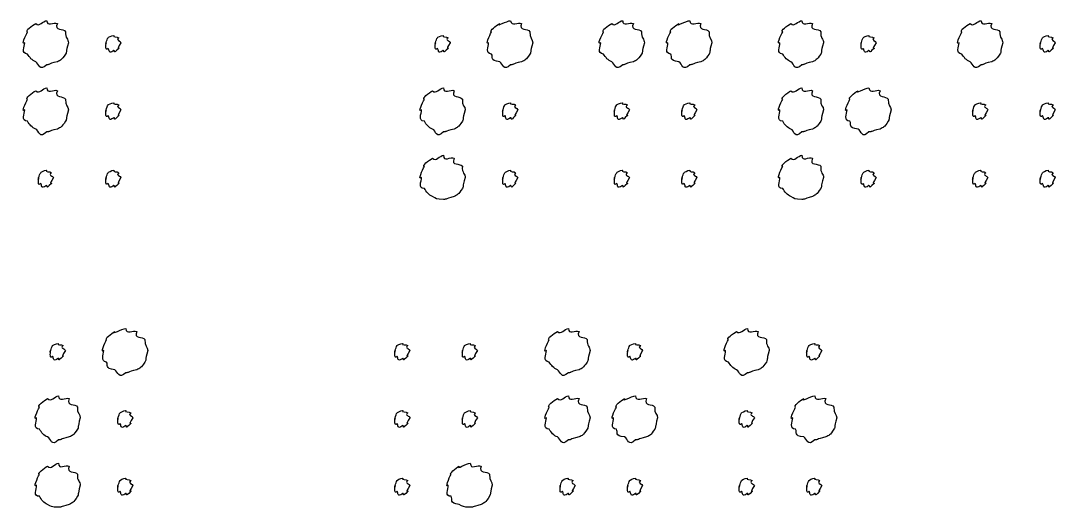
# Model space of a CAD drawing. Header units: millimetres. Extents: x 32 to 178, y 41 to 266.
# Drawn here: x 89.79 to 105.85, y 222.81 to 230.36 of the extents above; entities that cross this region are included whole.
import ezdxf

# ---------------------------------------------------------------- set-up
doc = ezdxf.new("R2010")
doc.units = ezdxf.units.MM
doc.layers.get('0').update_dxf_attribs({"linetype": 'CONTINUOUS'})

msp = doc.modelspace()

# ---------------------------------------------------------------- linework, layer by layer
at = {"color": 0}
for p, q in [((90.194, 230.357), (90.194, 230.357)), ((97.397, 230.357), (97.397, 230.357)), ((99.1376, 230.357), (99.1376, 230.357)), ((100.179, 230.357), (100.179, 230.357)), ((101.92, 230.357), (101.92, 230.357)), ((104.702, 230.357), (104.702, 230.357)), ((91.2357, 230.125), (91.2357, 230.125)), ((96.3496, 230.125), (96.3496, 230.125)), ((102.961, 230.125), (102.961, 230.125)), ((105.744, 230.125), (105.744, 230.125)), ((90.194, 229.315), (90.194, 229.315)), ((96.3553, 229.315), (96.3553, 229.315)), ((101.92, 229.315), (101.92, 229.315)), ((102.961, 229.315), (102.961, 229.315)), ((91.2357, 229.084), (91.2357, 229.084)), ((97.397, 229.084), (97.397, 229.084)), ((99.132, 229.084), (99.132, 229.084)), ((100.179, 229.084), (100.179, 229.084)), ((104.696, 229.084), (104.696, 229.084)), ((105.744, 229.084), (105.744, 229.084)), ((96.3553, 228.268), (96.3553, 228.268)), ((101.92, 228.268), (101.92, 228.268)), ((90.1883, 228.036), (90.1883, 228.036)), ((91.2357, 228.036), (91.2357, 228.036)), ((97.397, 228.036), (97.397, 228.036)), ((99.132, 228.036), (99.132, 228.036)), ((100.179, 228.036), (100.179, 228.036)), ((102.961, 228.036), (102.961, 228.036)), ((104.696, 228.036), (104.696, 228.036)), ((105.744, 228.036), (105.744, 228.036)), ((91.4206, 225.578), (91.4206, 225.578)), ((98.2941, 225.578), (98.2941, 225.578)), ((101.076, 225.578), (101.076, 225.578)), ((90.3732, 225.346), (90.3732, 225.346)), ((95.7227, 225.346), (95.7227, 225.346)), ((96.7701, 225.346), (96.7701, 225.346)), ((99.3359, 225.346), (99.3359, 225.346)), ((102.118, 225.346), (102.118, 225.346)), ((90.3785, 224.536), (90.3785, 224.536)), ((98.2941, 224.536), (98.2941, 224.536)), ((99.3359, 224.536), (99.3359, 224.536)), ((102.118, 224.536), (102.118, 224.536)), ((91.4206, 224.305), (91.4206, 224.305)), ((95.7227, 224.305), (95.7227, 224.305)), ((96.7701, 224.305), (96.7701, 224.305)), ((101.071, 224.305), (101.071, 224.305)), ((90.3785, 223.489), (90.3785, 223.489)), ((96.7701, 223.489), (96.7701, 223.489)), ((91.4206, 223.257), (91.4206, 223.257)), ((95.7227, 223.257), (95.7227, 223.257)), ((98.2885, 223.257), (98.2885, 223.257)), ((99.3359, 223.257), (99.3359, 223.257)), ((101.071, 223.257), (101.071, 223.257)), ((102.118, 223.257), (102.118, 223.257))]:
    msp.add_line(p, q, dxfattribs=at)
for points in [[(89.8962, 230.186), (89.8483, 230.197), (89.9679, 230.283), (90.0232, 230.313)], [(90.0232, 230.313), (90.0755, 230.255), (90.1347, 230.357), (90.194, 230.357)], [(90.194, 230.357), (90.1898, 230.255), (90.3041, 230.342), (90.3594, 230.313)], [(90.3594, 230.313), (90.3002, 230.197), (90.4558, 230.241), (90.4861, 230.186)], [(97.0993, 230.186), (97.0608, 230.197), (97.1737, 230.283), (97.2263, 230.313)], [(97.2263, 230.313), (97.167, 230.255), (97.3377, 230.357), (97.397, 230.357)], [(97.397, 230.357), (97.4026, 230.255), (97.5127, 230.342), (97.5678, 230.313)], [(97.5678, 230.313), (97.5127, 230.197), (97.6644, 230.241), (97.6947, 230.186)], [(98.8399, 230.186), (98.7915, 230.197), (98.9115, 230.283), (98.9665, 230.313)], [(98.9665, 230.313), (99.0191, 230.255), (99.0783, 230.357), (99.1376, 230.357)], [(99.1376, 230.357), (99.1334, 230.255), (99.2477, 230.342), (99.3027, 230.313)], [(99.3027, 230.313), (99.2434, 230.197), (99.3994, 230.241), (99.4297, 230.186)], [(99.8816, 230.186), (99.8432, 230.197), (99.9561, 230.283), (100.008, 230.313)], [(100.008, 230.313), (99.949, 230.255), (100.12, 230.357), (100.179, 230.357)], [(100.179, 230.357), (100.185, 230.255), (100.295, 230.342), (100.35, 230.313)], [(100.35, 230.313), (100.295, 230.197), (100.446, 230.241), (100.477, 230.186)], [(101.622, 230.186), (101.574, 230.197), (101.694, 230.283), (101.749, 230.313)], [(101.749, 230.313), (101.801, 230.255), (101.86, 230.357), (101.92, 230.357)], [(101.92, 230.357), (101.916, 230.255), (102.03, 230.342), (102.085, 230.313)], [(102.085, 230.313), (102.026, 230.197), (102.181, 230.241), (102.212, 230.186)], [(104.404, 230.186), (104.356, 230.197), (104.476, 230.283), (104.531, 230.313)], [(104.531, 230.313), (104.583, 230.255), (104.643, 230.357), (104.702, 230.357)], [(104.702, 230.357), (104.698, 230.255), (104.812, 230.342), (104.867, 230.313)], [(104.867, 230.313), (104.808, 230.197), (104.964, 230.241), (104.994, 230.186)], [(89.8521, 230.015), (89.789, 229.968), (89.8659, 230.131), (89.8962, 230.186)], [(90.4861, 230.186), (90.4766, 230.087), (90.5302, 230.073), (90.5302, 230.015)], [(91.1144, 230.015), (91.1006, 229.939), (91.1257, 230.07), (91.1475, 230.092)], [(91.1475, 230.092), (91.1447, 230.101), (91.1987, 230.125), (91.2357, 230.125)], [(91.2357, 230.125), (91.211, 230.101), (91.2908, 230.114), (91.313, 230.092)], [(91.313, 230.092), (91.2551, 230.057), (91.3462, 230.044), (91.3462, 230.015)], [(96.2283, 230.015), (96.212, 229.939), (96.2395, 230.07), (96.2614, 230.092)], [(96.2614, 230.092), (96.2561, 230.101), (96.3126, 230.125), (96.3496, 230.125)], [(96.3496, 230.125), (96.3221, 230.101), (96.4046, 230.114), (96.4269, 230.092)], [(96.4269, 230.092), (96.3662, 230.057), (96.46, 230.044), (96.46, 230.015)], [(97.0552, 230.015), (96.9973, 229.968), (97.0689, 230.131), (97.0993, 230.186)], [(97.6947, 230.186), (97.6891, 230.087), (97.7388, 230.073), (97.7388, 230.015)], [(98.7958, 230.015), (98.7323, 229.968), (98.8095, 230.131), (98.8399, 230.186)], [(99.4297, 230.186), (99.4198, 230.087), (99.4738, 230.073), (99.4738, 230.015)], [(99.8375, 230.015), (99.7797, 229.968), (99.8513, 230.131), (99.8816, 230.186)], [(100.477, 230.186), (100.471, 230.087), (100.521, 230.073), (100.521, 230.015)], [(101.578, 230.015), (101.515, 229.968), (101.592, 230.131), (101.622, 230.186)], [(102.212, 230.186), (102.202, 230.087), (102.256, 230.073), (102.256, 230.015)], [(102.84, 230.015), (102.827, 229.939), (102.851, 230.07), (102.873, 230.092)], [(102.873, 230.092), (102.871, 230.101), (102.924, 230.125), (102.961, 230.125)], [(102.961, 230.125), (102.937, 230.101), (103.017, 230.114), (103.039, 230.092)], [(103.039, 230.092), (102.981, 230.057), (103.072, 230.044), (103.072, 230.015)], [(104.36, 230.015), (104.297, 229.968), (104.374, 230.131), (104.404, 230.186)], [(104.994, 230.186), (104.985, 230.087), (105.038, 230.073), (105.038, 230.015)], [(105.622, 230.015), (105.609, 229.939), (105.634, 230.07), (105.656, 230.092)], [(105.656, 230.092), (105.653, 230.101), (105.707, 230.125), (105.744, 230.125)], [(105.744, 230.125), (105.719, 230.101), (105.799, 230.114), (105.821, 230.092)], [(105.821, 230.092), (105.763, 230.057), (105.854, 230.044), (105.854, 230.015)], [(89.8962, 229.839), (89.789, 229.847), (89.8521, 229.952), (89.8521, 230.015)], [(90.5302, 230.015), (90.4766, 229.847), (90.515, 229.894), (90.4861, 229.839)], [(91.1475, 229.927), (91.1006, 229.873), (91.1144, 229.978), (91.1144, 230.015)], [(91.2357, 229.894), (91.1447, 229.829), (91.1698, 229.905), (91.1475, 229.927)], [(91.313, 229.927), (91.211, 229.829), (91.2647, 229.894), (91.2357, 229.894)], [(91.3462, 230.015), (91.2551, 229.873), (91.3349, 229.949), (91.313, 229.927)], [(96.2614, 229.927), (96.212, 229.873), (96.2283, 229.978), (96.2283, 230.015)], [(96.3496, 229.894), (96.2561, 229.829), (96.2836, 229.905), (96.2614, 229.927)], [(96.4269, 229.927), (96.3221, 229.829), (96.3785, 229.894), (96.3496, 229.894)], [(96.46, 230.015), (96.3662, 229.873), (96.4487, 229.949), (96.4269, 229.927)], [(97.0993, 229.839), (96.9973, 229.847), (97.0552, 229.952), (97.0552, 230.015)], [(97.7388, 230.015), (97.6891, 229.847), (97.7237, 229.894), (97.6947, 229.839)], [(98.8399, 229.839), (98.7323, 229.847), (98.7958, 229.952), (98.7958, 230.015)], [(99.4738, 230.015), (99.4198, 229.847), (99.4586, 229.894), (99.4297, 229.839)], [(99.8816, 229.839), (99.7797, 229.847), (99.8375, 229.952), (99.8375, 230.015)], [(100.521, 230.015), (100.471, 229.847), (100.506, 229.894), (100.477, 229.839)], [(101.622, 229.839), (101.515, 229.847), (101.578, 229.952), (101.578, 230.015)], [(102.256, 230.015), (102.202, 229.847), (102.241, 229.894), (102.212, 229.839)], [(102.873, 229.927), (102.827, 229.873), (102.84, 229.978), (102.84, 230.015)], [(102.961, 229.894), (102.871, 229.829), (102.895, 229.905), (102.873, 229.927)], [(103.039, 229.927), (102.937, 229.829), (102.99, 229.894), (102.961, 229.894)], [(103.072, 230.015), (102.981, 229.873), (103.061, 229.949), (103.039, 229.927)], [(104.404, 229.839), (104.297, 229.847), (104.36, 229.952), (104.36, 230.015)], [(105.038, 230.015), (104.985, 229.847), (105.023, 229.894), (104.994, 229.839)], [(105.656, 229.927), (105.609, 229.873), (105.622, 229.978), (105.622, 230.015)], [(105.744, 229.894), (105.653, 229.829), (105.678, 229.905), (105.656, 229.927)], [(105.821, 229.927), (105.719, 229.829), (105.773, 229.894), (105.744, 229.894)], [(105.854, 230.015), (105.763, 229.873), (105.843, 229.949), (105.821, 229.927)], [(90.0232, 229.718), (89.9654, 229.741), (89.9252, 229.786), (89.8962, 229.839)], [(90.4861, 229.839), (90.4173, 229.741), (90.4145, 229.747), (90.3594, 229.718)], [(97.2263, 229.718), (97.0608, 229.741), (97.1324, 229.786), (97.0993, 229.839)], [(97.6947, 229.839), (97.6298, 229.741), (97.6231, 229.747), (97.5678, 229.718)], [(98.9665, 229.718), (98.9087, 229.741), (98.8688, 229.786), (98.8399, 229.839)], [(99.4297, 229.839), (99.3606, 229.741), (99.3581, 229.747), (99.3027, 229.718)], [(100.008, 229.718), (99.8432, 229.741), (99.9148, 229.786), (99.8816, 229.839)], [(100.477, 229.839), (100.412, 229.741), (100.405, 229.747), (100.35, 229.718)], [(101.749, 229.718), (101.691, 229.741), (101.651, 229.786), (101.622, 229.839)], [(102.212, 229.839), (102.143, 229.741), (102.14, 229.747), (102.085, 229.718)], [(104.531, 229.718), (104.473, 229.741), (104.433, 229.786), (104.404, 229.839)], [(104.994, 229.839), (104.925, 229.741), (104.922, 229.747), (104.867, 229.718)], [(90.194, 229.674), (90.0755, 229.564), (90.0783, 229.687), (90.0232, 229.718)], [(90.3594, 229.718), (90.1898, 229.682), (90.249, 229.674), (90.194, 229.674)], [(97.397, 229.674), (97.2841, 229.564), (97.2813, 229.687), (97.2263, 229.718)], [(97.5678, 229.718), (97.4026, 229.682), (97.4549, 229.674), (97.397, 229.674)], [(99.1376, 229.674), (99.0191, 229.564), (99.0216, 229.687), (98.9665, 229.718)], [(99.3027, 229.718), (99.1334, 229.682), (99.1926, 229.674), (99.1376, 229.674)], [(100.179, 229.674), (100.066, 229.564), (100.064, 229.687), (100.008, 229.718)], [(100.35, 229.718), (100.185, 229.682), (100.237, 229.674), (100.179, 229.674)], [(101.92, 229.674), (101.801, 229.564), (101.804, 229.687), (101.749, 229.718)], [(102.085, 229.718), (101.916, 229.682), (101.975, 229.674), (101.92, 229.674)], [(104.702, 229.674), (104.583, 229.564), (104.586, 229.687), (104.531, 229.718)], [(104.867, 229.718), (104.698, 229.682), (104.757, 229.674), (104.702, 229.674)], [(89.8962, 229.139), (89.8483, 229.15), (89.9679, 229.241), (90.0232, 229.271)], [(90.0232, 229.271), (90.0755, 229.208), (90.1347, 229.315), (90.194, 229.315)], [(90.194, 229.315), (90.1898, 229.208), (90.3041, 229.3), (90.3594, 229.271)], [(90.3594, 229.271), (90.3002, 229.15), (90.4558, 229.197), (90.4861, 229.139)], [(96.0575, 229.139), (96.0092, 229.15), (96.1291, 229.241), (96.1842, 229.271)], [(96.1842, 229.271), (96.2367, 229.208), (96.296, 229.315), (96.3553, 229.315)], [(96.3553, 229.315), (96.351, 229.208), (96.4653, 229.3), (96.5207, 229.271)], [(96.5207, 229.271), (96.4614, 229.15), (96.617, 229.197), (96.6474, 229.139)], [(101.622, 229.139), (101.574, 229.15), (101.694, 229.241), (101.749, 229.271)], [(101.749, 229.271), (101.801, 229.208), (101.86, 229.315), (101.92, 229.315)], [(101.92, 229.315), (101.916, 229.208), (102.03, 229.3), (102.085, 229.271)], [(102.085, 229.271), (102.026, 229.15), (102.181, 229.197), (102.212, 229.139)], [(102.664, 229.139), (102.625, 229.15), (102.738, 229.241), (102.791, 229.271)], [(102.791, 229.271), (102.731, 229.208), (102.902, 229.315), (102.961, 229.315)], [(102.961, 229.315), (102.967, 229.208), (103.077, 229.3), (103.132, 229.271)], [(103.132, 229.271), (103.077, 229.15), (103.229, 229.197), (103.259, 229.139)], [(89.8521, 228.974), (89.789, 228.918), (89.8659, 229.084), (89.8962, 229.139)], [(90.4861, 229.139), (90.4766, 229.035), (90.5302, 229.029), (90.5302, 228.974)], [(96.0134, 228.974), (95.9499, 228.918), (96.0272, 229.084), (96.0575, 229.139)], [(96.6474, 229.139), (96.6378, 229.035), (96.6914, 229.029), (96.6914, 228.974)], [(101.578, 228.974), (101.515, 228.918), (101.592, 229.084), (101.622, 229.139)], [(102.212, 229.139), (102.202, 229.035), (102.256, 229.029), (102.256, 228.974)], [(102.62, 228.974), (102.562, 228.918), (102.634, 229.084), (102.664, 229.139)], [(103.259, 229.139), (103.254, 229.035), (103.303, 229.029), (103.303, 228.974)], [(89.8962, 228.797), (89.789, 228.8), (89.8521, 228.91), (89.8521, 228.974)], [(90.5302, 228.974), (90.4766, 228.8), (90.515, 228.852), (90.4861, 228.797)], [(91.1144, 228.974), (91.1006, 228.892), (91.1257, 229.029), (91.1475, 229.05)], [(91.1475, 228.885), (91.1006, 228.826), (91.1144, 228.936), (91.1144, 228.974)], [(91.1475, 229.05), (91.1447, 229.053), (91.1987, 229.084), (91.2357, 229.084)], [(91.2357, 229.084), (91.211, 229.053), (91.2908, 229.073), (91.313, 229.05)], [(91.313, 229.05), (91.2551, 229.009), (91.3462, 229.003), (91.3462, 228.974)], [(91.3462, 228.974), (91.2551, 228.826), (91.3349, 228.907), (91.313, 228.885)], [(96.0575, 228.797), (95.9499, 228.8), (96.0134, 228.91), (96.0134, 228.974)], [(96.6914, 228.974), (96.6378, 228.8), (96.6763, 228.852), (96.6474, 228.797)], [(97.2757, 228.974), (97.2619, 228.892), (97.2866, 229.029), (97.3088, 229.05)], [(97.3088, 228.885), (97.2619, 228.826), (97.2757, 228.936), (97.2757, 228.974)], [(97.3088, 229.05), (97.306, 229.053), (97.3596, 229.084), (97.397, 229.084)], [(97.397, 229.084), (97.3723, 229.053), (97.452, 229.073), (97.4743, 229.05)], [(97.4743, 229.05), (97.4164, 229.009), (97.5071, 229.003), (97.5071, 228.974)], [(97.5071, 228.974), (97.4164, 228.826), (97.4961, 228.907), (97.4743, 228.885)], [(99.0106, 228.974), (98.994, 228.892), (99.0216, 229.029), (99.0438, 229.05)], [(99.0438, 228.885), (98.994, 228.826), (99.0106, 228.936), (99.0106, 228.974)], [(99.0438, 229.05), (99.0381, 229.053), (99.0946, 229.084), (99.132, 229.084)], [(99.132, 229.084), (99.1044, 229.053), (99.187, 229.073), (99.2092, 229.05)], [(99.2092, 229.05), (99.1485, 229.009), (99.242, 229.003), (99.242, 228.974)], [(99.242, 228.974), (99.1485, 228.826), (99.2311, 228.907), (99.2092, 228.885)], [(100.058, 228.974), (100.044, 228.892), (100.069, 229.029), (100.091, 229.05)], [(100.091, 228.885), (100.044, 228.826), (100.058, 228.936), (100.058, 228.974)], [(100.091, 229.05), (100.088, 229.053), (100.142, 229.084), (100.179, 229.084)], [(100.179, 229.084), (100.154, 229.053), (100.234, 229.073), (100.256, 229.05)], [(100.256, 229.05), (100.198, 229.009), (100.289, 229.003), (100.289, 228.974)], [(100.289, 228.974), (100.198, 228.826), (100.278, 228.907), (100.256, 228.885)], [(101.622, 228.797), (101.515, 228.8), (101.578, 228.91), (101.578, 228.974)], [(102.256, 228.974), (102.202, 228.8), (102.241, 228.852), (102.212, 228.797)], [(102.664, 228.797), (102.562, 228.8), (102.62, 228.91), (102.62, 228.974)], [(103.303, 228.974), (103.254, 228.8), (103.288, 228.852), (103.259, 228.797)], [(104.575, 228.974), (104.559, 228.892), (104.586, 229.029), (104.608, 229.05)], [(104.608, 228.885), (104.559, 228.826), (104.575, 228.936), (104.575, 228.974)], [(104.608, 229.05), (104.603, 229.053), (104.659, 229.084), (104.696, 229.084)], [(104.696, 229.084), (104.669, 229.053), (104.752, 229.073), (104.774, 229.05)], [(104.774, 229.05), (104.713, 229.009), (104.807, 229.003), (104.807, 228.974)], [(104.807, 228.974), (104.713, 228.826), (104.796, 228.907), (104.774, 228.885)], [(105.622, 228.974), (105.609, 228.892), (105.634, 229.029), (105.656, 229.05)], [(105.656, 228.885), (105.609, 228.826), (105.622, 228.936), (105.622, 228.974)], [(105.656, 229.05), (105.653, 229.053), (105.707, 229.084), (105.744, 229.084)], [(105.744, 229.084), (105.719, 229.053), (105.799, 229.073), (105.821, 229.05)], [(105.821, 229.05), (105.763, 229.009), (105.854, 229.003), (105.854, 228.974)], [(105.854, 228.974), (105.763, 228.826), (105.843, 228.907), (105.821, 228.885)], [(90.0232, 228.676), (89.9654, 228.694), (89.9252, 228.745), (89.8962, 228.797)], [(90.4861, 228.797), (90.4173, 228.694), (90.4145, 228.705), (90.3594, 228.676)], [(91.2357, 228.852), (91.1447, 228.782), (91.1698, 228.863), (91.1475, 228.885)], [(91.313, 228.885), (91.211, 228.782), (91.2647, 228.852), (91.2357, 228.852)], [(96.1842, 228.676), (96.1263, 228.694), (96.0864, 228.745), (96.0575, 228.797)], [(96.6474, 228.797), (96.5786, 228.694), (96.5757, 228.705), (96.5207, 228.676)], [(97.397, 228.852), (97.306, 228.782), (97.3307, 228.863), (97.3088, 228.885)], [(97.4743, 228.885), (97.3723, 228.782), (97.4259, 228.852), (97.397, 228.852)], [(99.132, 228.852), (99.0381, 228.782), (99.0656, 228.863), (99.0438, 228.885)], [(99.2092, 228.885), (99.1044, 228.782), (99.1609, 228.852), (99.132, 228.852)], [(100.179, 228.852), (100.088, 228.782), (100.113, 228.863), (100.091, 228.885)], [(100.256, 228.885), (100.154, 228.782), (100.208, 228.852), (100.179, 228.852)], [(101.749, 228.676), (101.691, 228.694), (101.651, 228.745), (101.622, 228.797)], [(102.212, 228.797), (102.143, 228.694), (102.14, 228.705), (102.085, 228.676)], [(102.791, 228.676), (102.625, 228.694), (102.697, 228.745), (102.664, 228.797)], [(103.259, 228.797), (103.195, 228.694), (103.188, 228.705), (103.132, 228.676)], [(104.696, 228.852), (104.603, 228.782), (104.63, 228.863), (104.608, 228.885)], [(104.774, 228.885), (104.669, 228.782), (104.725, 228.852), (104.696, 228.852)], [(105.744, 228.852), (105.653, 228.782), (105.678, 228.863), (105.656, 228.885)], [(105.821, 228.885), (105.719, 228.782), (105.773, 228.852), (105.744, 228.852)], [(90.194, 228.632), (90.0755, 228.517), (90.0783, 228.646), (90.0232, 228.676)], [(90.3594, 228.676), (90.1898, 228.635), (90.249, 228.632), (90.194, 228.632)], [(96.3553, 228.632), (96.2367, 228.517), (96.2395, 228.646), (96.1842, 228.676)], [(96.5207, 228.676), (96.351, 228.635), (96.4103, 228.632), (96.3553, 228.632)], [(101.92, 228.632), (101.801, 228.517), (101.804, 228.646), (101.749, 228.676)], [(102.085, 228.676), (101.916, 228.635), (101.975, 228.632), (101.92, 228.632)], [(102.961, 228.632), (102.848, 228.517), (102.846, 228.646), (102.791, 228.676)], [(103.132, 228.676), (102.967, 228.635), (103.019, 228.632), (102.961, 228.632)], [(96.0575, 228.097), (96.0092, 228.098), (96.1291, 228.194), (96.1842, 228.224)], [(96.1842, 228.224), (96.2367, 228.158), (96.296, 228.268), (96.3553, 228.268)], [(96.3553, 228.268), (96.351, 228.158), (96.4653, 228.253), (96.5207, 228.224)], [(96.5207, 228.224), (96.4614, 228.098), (96.617, 228.152), (96.6474, 228.097)], [(101.622, 228.097), (101.574, 228.098), (101.694, 228.194), (101.749, 228.224)], [(101.749, 228.224), (101.801, 228.158), (101.86, 228.268), (101.92, 228.268)], [(101.92, 228.268), (101.916, 228.158), (102.03, 228.253), (102.085, 228.224)], [(102.085, 228.224), (102.026, 228.098), (102.181, 228.152), (102.212, 228.097)], [(90.0673, 227.921), (90.0508, 227.838), (90.0783, 227.976), (90.1001, 227.998)], [(90.1001, 227.998), (90.0949, 228.003), (90.1513, 228.036), (90.1883, 228.036)], [(90.1883, 228.036), (90.1608, 228.003), (90.2437, 228.022), (90.2656, 227.998)], [(90.2656, 227.998), (90.2049, 227.955), (90.2988, 227.949), (90.2988, 227.921)], [(91.1144, 227.921), (91.1006, 227.838), (91.1257, 227.976), (91.1475, 227.998)], [(91.1475, 227.998), (91.1447, 228.003), (91.1987, 228.036), (91.2357, 228.036)], [(91.2357, 228.036), (91.211, 228.003), (91.2908, 228.022), (91.313, 227.998)], [(91.313, 227.998), (91.2551, 227.955), (91.3462, 227.949), (91.3462, 227.921)], [(96.0134, 227.926), (95.9499, 227.871), (96.0272, 228.042), (96.0575, 228.097)], [(96.6474, 228.097), (96.6378, 227.988), (96.6914, 227.984), (96.6914, 227.926)], [(97.2757, 227.921), (97.2619, 227.838), (97.2866, 227.976), (97.3088, 227.998)], [(97.3088, 227.998), (97.306, 228.003), (97.3596, 228.036), (97.397, 228.036)], [(97.397, 228.036), (97.3723, 228.003), (97.452, 228.022), (97.4743, 227.998)], [(97.4743, 227.998), (97.4164, 227.955), (97.5071, 227.949), (97.5071, 227.921)], [(99.0106, 227.921), (98.994, 227.838), (99.0216, 227.976), (99.0438, 227.998)], [(99.0438, 227.998), (99.0381, 228.003), (99.0946, 228.036), (99.132, 228.036)], [(99.132, 228.036), (99.1044, 228.003), (99.187, 228.022), (99.2092, 227.998)], [(99.2092, 227.998), (99.1485, 227.955), (99.242, 227.949), (99.242, 227.921)], [(100.058, 227.921), (100.044, 227.838), (100.069, 227.976), (100.091, 227.998)], [(100.091, 227.998), (100.088, 228.003), (100.142, 228.036), (100.179, 228.036)], [(100.179, 228.036), (100.154, 228.003), (100.234, 228.022), (100.256, 227.998)], [(100.256, 227.998), (100.198, 227.955), (100.289, 227.949), (100.289, 227.921)], [(101.578, 227.926), (101.515, 227.871), (101.592, 228.042), (101.622, 228.097)], [(102.212, 228.097), (102.202, 227.988), (102.256, 227.984), (102.256, 227.926)], [(102.84, 227.921), (102.827, 227.838), (102.851, 227.976), (102.873, 227.998)], [(102.873, 227.998), (102.871, 228.003), (102.924, 228.036), (102.961, 228.036)], [(102.961, 228.036), (102.937, 228.003), (103.017, 228.022), (103.039, 227.998)], [(103.039, 227.998), (102.981, 227.955), (103.072, 227.949), (103.072, 227.921)], [(104.575, 227.921), (104.559, 227.838), (104.586, 227.976), (104.608, 227.998)], [(104.608, 227.998), (104.603, 228.003), (104.659, 228.036), (104.696, 228.036)], [(104.696, 228.036), (104.669, 228.003), (104.752, 228.022), (104.774, 227.998)], [(104.774, 227.998), (104.713, 227.955), (104.807, 227.949), (104.807, 227.921)], [(105.622, 227.921), (105.609, 227.838), (105.634, 227.976), (105.656, 227.998)], [(105.656, 227.998), (105.653, 228.003), (105.707, 228.036), (105.744, 228.036)], [(105.744, 228.036), (105.719, 228.003), (105.799, 228.022), (105.821, 227.998)], [(105.821, 227.998), (105.763, 227.955), (105.854, 227.949), (105.854, 227.921)], [(90.1001, 227.832), (90.0508, 227.774), (90.0673, 227.887), (90.0673, 227.921)], [(90.1883, 227.799), (90.0949, 227.728), (90.1224, 227.81), (90.1001, 227.832)], [(90.2656, 227.832), (90.1608, 227.728), (90.2173, 227.799), (90.1883, 227.799)], [(90.2988, 227.921), (90.2049, 227.774), (90.2878, 227.857), (90.2656, 227.832)], [(91.1475, 227.832), (91.1006, 227.774), (91.1144, 227.887), (91.1144, 227.921)], [(91.2357, 227.799), (91.1447, 227.728), (91.1698, 227.81), (91.1475, 227.832)], [(91.313, 227.832), (91.211, 227.728), (91.2647, 227.799), (91.2357, 227.799)], [(91.3462, 227.921), (91.2551, 227.774), (91.3349, 227.857), (91.313, 227.832)], [(96.0575, 227.755), (95.9499, 227.75), (96.0134, 227.863), (96.0134, 227.926)], [(96.6914, 227.926), (96.6378, 227.75), (96.6763, 227.806), (96.6474, 227.755)], [(97.3088, 227.832), (97.2619, 227.774), (97.2757, 227.887), (97.2757, 227.921)], [(97.397, 227.799), (97.306, 227.728), (97.3307, 227.81), (97.3088, 227.832)], [(97.4743, 227.832), (97.3723, 227.728), (97.4259, 227.799), (97.397, 227.799)], [(97.5071, 227.921), (97.4164, 227.774), (97.4961, 227.857), (97.4743, 227.832)], [(99.0438, 227.832), (98.994, 227.774), (99.0106, 227.887), (99.0106, 227.921)], [(99.132, 227.799), (99.0381, 227.728), (99.0656, 227.81), (99.0438, 227.832)], [(99.2092, 227.832), (99.1044, 227.728), (99.1609, 227.799), (99.132, 227.799)], [(99.242, 227.921), (99.1485, 227.774), (99.2311, 227.857), (99.2092, 227.832)], [(100.091, 227.832), (100.044, 227.774), (100.058, 227.887), (100.058, 227.921)], [(100.179, 227.799), (100.088, 227.728), (100.113, 227.81), (100.091, 227.832)], [(100.256, 227.832), (100.154, 227.728), (100.208, 227.799), (100.179, 227.799)], [(100.289, 227.921), (100.198, 227.774), (100.278, 227.857), (100.256, 227.832)], [(101.622, 227.755), (101.515, 227.75), (101.578, 227.863), (101.578, 227.926)], [(102.256, 227.926), (102.202, 227.75), (102.241, 227.806), (102.212, 227.755)], [(102.873, 227.832), (102.827, 227.774), (102.84, 227.887), (102.84, 227.921)], [(102.961, 227.799), (102.871, 227.728), (102.895, 227.81), (102.873, 227.832)], [(103.039, 227.832), (102.937, 227.728), (102.99, 227.799), (102.961, 227.799)], [(103.072, 227.921), (102.981, 227.774), (103.061, 227.857), (103.039, 227.832)], [(104.608, 227.832), (104.559, 227.774), (104.575, 227.887), (104.575, 227.921)], [(104.696, 227.799), (104.603, 227.728), (104.63, 227.81), (104.608, 227.832)], [(104.774, 227.832), (104.669, 227.728), (104.725, 227.799), (104.696, 227.799)], [(104.807, 227.921), (104.713, 227.774), (104.796, 227.857), (104.774, 227.832)], [(105.656, 227.832), (105.609, 227.774), (105.622, 227.887), (105.622, 227.921)], [(105.744, 227.799), (105.653, 227.728), (105.678, 227.81), (105.656, 227.832)], [(105.821, 227.832), (105.719, 227.728), (105.773, 227.799), (105.744, 227.799)], [(105.854, 227.921), (105.763, 227.774), (105.843, 227.857), (105.821, 227.832)], [(96.1842, 227.628), (96.1263, 227.646), (96.0864, 227.703), (96.0575, 227.755)], [(96.6474, 227.755), (96.5786, 227.646), (96.5757, 227.662), (96.5207, 227.628)], [(101.749, 227.628), (101.691, 227.646), (101.651, 227.703), (101.622, 227.755)], [(102.212, 227.755), (102.143, 227.646), (102.14, 227.662), (102.085, 227.628)], [(96.3553, 227.584), (96.2367, 227.584), (96.2395, 227.598), (96.1842, 227.628)], [(96.5207, 227.628), (96.351, 227.584), (96.4103, 227.584), (96.3553, 227.584)], [(101.92, 227.584), (101.801, 227.584), (101.804, 227.598), (101.749, 227.628)], [(102.085, 227.628), (101.916, 227.584), (101.975, 227.584), (101.92, 227.584)], [(91.2495, 225.534), (91.1902, 225.476), (91.3613, 225.578), (91.4206, 225.578)], [(91.4206, 225.578), (91.4259, 225.476), (91.5363, 225.563), (91.5913, 225.534)], [(98.1234, 225.534), (98.1756, 225.476), (98.2349, 225.578), (98.2941, 225.578)], [(98.2941, 225.578), (98.2899, 225.476), (98.4042, 225.563), (98.4596, 225.534)], [(100.905, 225.534), (100.958, 225.476), (101.017, 225.578), (101.076, 225.578)], [(101.076, 225.578), (101.072, 225.476), (101.187, 225.563), (101.242, 225.534)], [(91.0788, 225.236), (91.0209, 225.189), (91.0925, 225.352), (91.1229, 225.407)], [(91.1229, 225.407), (91.0841, 225.418), (91.1973, 225.504), (91.2495, 225.534)], [(91.5913, 225.534), (91.5363, 225.418), (91.6877, 225.462), (91.718, 225.407)], [(91.718, 225.407), (91.7127, 225.308), (91.7621, 225.294), (91.7621, 225.236)], [(97.9523, 225.236), (97.8888, 225.189), (97.966, 225.352), (97.9964, 225.407)], [(97.9964, 225.407), (97.948, 225.418), (98.068, 225.504), (98.1234, 225.534)], [(98.4596, 225.534), (98.4003, 225.418), (98.5559, 225.462), (98.5862, 225.407)], [(98.5862, 225.407), (98.5767, 225.308), (98.6303, 225.294), (98.6303, 225.236)], [(100.735, 225.236), (100.671, 225.189), (100.748, 225.352), (100.779, 225.407)], [(100.779, 225.407), (100.73, 225.418), (100.85, 225.504), (100.905, 225.534)], [(101.242, 225.534), (101.182, 225.418), (101.338, 225.462), (101.369, 225.407)], [(101.369, 225.407), (101.359, 225.308), (101.413, 225.294), (101.413, 225.236)], [(90.2518, 225.236), (90.2353, 225.16), (90.2628, 225.291), (90.285, 225.314)], [(90.285, 225.148), (90.2353, 225.094), (90.2518, 225.199), (90.2518, 225.236)], [(90.285, 225.314), (90.2794, 225.322), (90.3358, 225.346), (90.3732, 225.346)], [(90.3732, 225.346), (90.3457, 225.322), (90.4282, 225.335), (90.4505, 225.314)], [(90.4505, 225.314), (90.3898, 225.278), (90.4833, 225.265), (90.4833, 225.236)], [(90.4833, 225.236), (90.3898, 225.094), (90.4723, 225.17), (90.4505, 225.148)], [(91.1229, 225.06), (91.0209, 225.068), (91.0788, 225.173), (91.0788, 225.236)], [(91.7621, 225.236), (91.7127, 225.068), (91.7469, 225.115), (91.718, 225.06)], [(95.6014, 225.236), (95.5848, 225.16), (95.6123, 225.291), (95.6345, 225.314)], [(95.6345, 225.148), (95.5848, 225.094), (95.6014, 225.199), (95.6014, 225.236)], [(95.6345, 225.314), (95.6289, 225.322), (95.6853, 225.346), (95.7227, 225.346)], [(95.7227, 225.346), (95.6952, 225.322), (95.7778, 225.335), (95.8, 225.314)], [(95.8, 225.314), (95.7393, 225.278), (95.8328, 225.265), (95.8328, 225.236)], [(95.8328, 225.236), (95.7393, 225.094), (95.8219, 225.17), (95.8, 225.148)], [(96.6488, 225.236), (96.635, 225.16), (96.6597, 225.291), (96.6819, 225.314)], [(96.6819, 225.148), (96.635, 225.094), (96.6488, 225.199), (96.6488, 225.236)], [(96.6819, 225.314), (96.6791, 225.322), (96.7327, 225.346), (96.7701, 225.346)], [(96.7701, 225.346), (96.7451, 225.322), (96.8252, 225.335), (96.847, 225.314)], [(96.847, 225.314), (96.7892, 225.278), (96.8802, 225.265), (96.8802, 225.236)], [(96.8802, 225.236), (96.7892, 225.094), (96.8692, 225.17), (96.847, 225.148)], [(97.9964, 225.06), (97.8888, 225.068), (97.9523, 225.173), (97.9523, 225.236)], [(98.6303, 225.236), (98.5767, 225.068), (98.6151, 225.115), (98.5862, 225.06)], [(99.2145, 225.236), (99.2008, 225.16), (99.2258, 225.291), (99.2477, 225.314)], [(99.2477, 225.148), (99.2008, 225.094), (99.2145, 225.199), (99.2145, 225.236)], [(99.2477, 225.314), (99.2449, 225.322), (99.2988, 225.346), (99.3359, 225.346)], [(99.3359, 225.346), (99.3112, 225.322), (99.3909, 225.335), (99.4131, 225.314)], [(99.4131, 225.314), (99.3553, 225.278), (99.4463, 225.265), (99.4463, 225.236)], [(99.4463, 225.236), (99.3553, 225.094), (99.435, 225.17), (99.4131, 225.148)], [(100.779, 225.06), (100.671, 225.068), (100.735, 225.173), (100.735, 225.236)], [(101.413, 225.236), (101.359, 225.068), (101.398, 225.115), (101.369, 225.06)], [(101.997, 225.236), (101.983, 225.16), (102.008, 225.291), (102.03, 225.314)], [(102.03, 225.148), (101.983, 225.094), (101.997, 225.199), (101.997, 225.236)], [(102.03, 225.314), (102.027, 225.322), (102.081, 225.346), (102.118, 225.346)], [(102.118, 225.346), (102.093, 225.322), (102.173, 225.335), (102.195, 225.314)], [(102.195, 225.314), (102.137, 225.278), (102.228, 225.265), (102.228, 225.236)], [(102.228, 225.236), (102.137, 225.094), (102.217, 225.17), (102.195, 225.148)], [(90.3732, 225.115), (90.2794, 225.05), (90.3069, 225.126), (90.285, 225.148)], [(90.4505, 225.148), (90.3457, 225.05), (90.4021, 225.115), (90.3732, 225.115)], [(95.7227, 225.115), (95.6289, 225.05), (95.6564, 225.126), (95.6345, 225.148)], [(95.8, 225.148), (95.6952, 225.05), (95.7516, 225.115), (95.7227, 225.115)], [(96.7701, 225.115), (96.6791, 225.05), (96.7038, 225.126), (96.6819, 225.148)], [(96.847, 225.148), (96.7451, 225.05), (96.799, 225.115), (96.7701, 225.115)], [(99.3359, 225.115), (99.2449, 225.05), (99.2699, 225.126), (99.2477, 225.148)], [(99.4131, 225.148), (99.3112, 225.05), (99.3648, 225.115), (99.3359, 225.115)], [(102.118, 225.115), (102.027, 225.05), (102.052, 225.126), (102.03, 225.148)], [(102.195, 225.148), (102.093, 225.05), (102.147, 225.115), (102.118, 225.115)], [(91.2495, 224.939), (91.0841, 224.962), (91.156, 225.007), (91.1229, 225.06)], [(91.4206, 224.894), (91.3074, 224.786), (91.3045, 224.908), (91.2495, 224.939)], [(91.5913, 224.939), (91.4259, 224.903), (91.4784, 224.894), (91.4206, 224.894)], [(91.718, 225.06), (91.6534, 224.962), (91.6464, 224.967), (91.5913, 224.939)], [(98.1234, 224.939), (98.0652, 224.962), (98.0253, 225.007), (97.9964, 225.06)], [(98.2941, 224.894), (98.1756, 224.786), (98.1784, 224.908), (98.1234, 224.939)], [(98.4596, 224.939), (98.2899, 224.903), (98.3492, 224.894), (98.2941, 224.894)], [(98.5862, 225.06), (98.5174, 224.962), (98.5146, 224.967), (98.4596, 224.939)], [(100.905, 224.939), (100.848, 224.962), (100.808, 225.007), (100.779, 225.06)], [(101.076, 224.894), (100.958, 224.786), (100.961, 224.908), (100.905, 224.939)], [(101.242, 224.939), (101.072, 224.903), (101.132, 224.894), (101.076, 224.894)], [(101.369, 225.06), (101.299, 224.962), (101.297, 224.967), (101.242, 224.939)], [(90.0811, 224.36), (90.0328, 224.371), (90.1527, 224.462), (90.2077, 224.492)], [(90.2077, 224.492), (90.26, 224.429), (90.3192, 224.536), (90.3785, 224.536)], [(90.3785, 224.536), (90.3746, 224.429), (90.4889, 224.521), (90.5439, 224.492)], [(90.5439, 224.492), (90.4847, 224.371), (90.6406, 224.418), (90.6709, 224.36)], [(97.9964, 224.36), (97.948, 224.371), (98.068, 224.462), (98.1234, 224.492)], [(98.1234, 224.492), (98.1756, 224.429), (98.2349, 224.536), (98.2941, 224.536)], [(98.2941, 224.536), (98.2899, 224.429), (98.4042, 224.521), (98.4596, 224.492)], [(98.4596, 224.492), (98.4003, 224.371), (98.5559, 224.418), (98.5862, 224.36)], [(99.0381, 224.36), (98.9997, 224.371), (99.1126, 224.462), (99.1651, 224.492)], [(99.1651, 224.492), (99.1059, 224.429), (99.2766, 224.536), (99.3359, 224.536)], [(99.3359, 224.536), (99.3415, 224.429), (99.4516, 224.521), (99.5066, 224.492)], [(99.5066, 224.492), (99.4516, 224.371), (99.6033, 224.418), (99.6336, 224.36)], [(101.82, 224.36), (101.782, 224.371), (101.895, 224.462), (101.947, 224.492)], [(101.947, 224.492), (101.888, 224.429), (102.059, 224.536), (102.118, 224.536)], [(102.118, 224.536), (102.124, 224.429), (102.234, 224.521), (102.289, 224.492)], [(102.289, 224.492), (102.234, 224.371), (102.386, 224.418), (102.416, 224.36)], [(90.037, 224.195), (89.9735, 224.139), (90.0508, 224.305), (90.0811, 224.36)], [(90.6709, 224.36), (90.6611, 224.257), (90.715, 224.25), (90.715, 224.195)], [(91.2992, 224.195), (91.2855, 224.113), (91.3102, 224.25), (91.3324, 224.271)], [(91.3324, 224.271), (91.3296, 224.274), (91.3832, 224.305), (91.4206, 224.305)], [(91.4206, 224.305), (91.3956, 224.274), (91.4756, 224.294), (91.4975, 224.271)], [(91.4975, 224.271), (91.4396, 224.23), (91.5307, 224.223), (91.5307, 224.195)], [(95.6014, 224.195), (95.5848, 224.113), (95.6123, 224.25), (95.6345, 224.271)], [(95.6345, 224.271), (95.6289, 224.274), (95.6853, 224.305), (95.7227, 224.305)], [(95.7227, 224.305), (95.6952, 224.274), (95.7778, 224.294), (95.8, 224.271)], [(95.8, 224.271), (95.7393, 224.23), (95.8328, 224.223), (95.8328, 224.195)], [(96.6488, 224.195), (96.635, 224.113), (96.6597, 224.25), (96.6819, 224.271)], [(96.6819, 224.271), (96.6791, 224.274), (96.7327, 224.305), (96.7701, 224.305)], [(96.7701, 224.305), (96.7451, 224.274), (96.8252, 224.294), (96.847, 224.271)], [(96.847, 224.271), (96.7892, 224.23), (96.8802, 224.223), (96.8802, 224.195)], [(97.9523, 224.195), (97.8888, 224.139), (97.966, 224.305), (97.9964, 224.36)], [(98.5862, 224.36), (98.5767, 224.257), (98.6303, 224.25), (98.6303, 224.195)], [(98.994, 224.195), (98.9362, 224.139), (99.0078, 224.305), (99.0381, 224.36)], [(99.6336, 224.36), (99.628, 224.257), (99.6777, 224.25), (99.6777, 224.195)], [(100.949, 224.195), (100.933, 224.113), (100.961, 224.25), (100.983, 224.271)], [(100.983, 224.271), (100.977, 224.274), (101.034, 224.305), (101.071, 224.305)], [(101.071, 224.305), (101.043, 224.274), (101.126, 224.294), (101.148, 224.271)], [(101.148, 224.271), (101.087, 224.23), (101.181, 224.223), (101.181, 224.195)], [(101.776, 224.195), (101.719, 224.139), (101.79, 224.305), (101.82, 224.36)], [(102.416, 224.36), (102.41, 224.257), (102.46, 224.25), (102.46, 224.195)], [(90.0811, 224.018), (89.9735, 224.021), (90.037, 224.131), (90.037, 224.195)], [(90.715, 224.195), (90.6611, 224.021), (90.6999, 224.073), (90.6709, 224.018)], [(91.3324, 224.106), (91.2855, 224.047), (91.2992, 224.157), (91.2992, 224.195)], [(91.5307, 224.195), (91.4396, 224.047), (91.5197, 224.128), (91.4975, 224.106)], [(95.6345, 224.106), (95.5848, 224.047), (95.6014, 224.157), (95.6014, 224.195)], [(95.8328, 224.195), (95.7393, 224.047), (95.8219, 224.128), (95.8, 224.106)], [(96.6819, 224.106), (96.635, 224.047), (96.6488, 224.157), (96.6488, 224.195)], [(96.8802, 224.195), (96.7892, 224.047), (96.8692, 224.128), (96.847, 224.106)], [(97.9964, 224.018), (97.8888, 224.021), (97.9523, 224.131), (97.9523, 224.195)], [(98.6303, 224.195), (98.5767, 224.021), (98.6151, 224.073), (98.5862, 224.018)], [(99.0381, 224.018), (98.9362, 224.021), (98.994, 224.131), (98.994, 224.195)], [(99.6777, 224.195), (99.628, 224.021), (99.6625, 224.073), (99.6336, 224.018)], [(100.983, 224.106), (100.933, 224.047), (100.949, 224.157), (100.949, 224.195)], [(101.181, 224.195), (101.087, 224.047), (101.17, 224.128), (101.148, 224.106)], [(101.82, 224.018), (101.719, 224.021), (101.776, 224.131), (101.776, 224.195)], [(102.46, 224.195), (102.41, 224.021), (102.445, 224.073), (102.416, 224.018)], [(90.2077, 223.897), (90.1499, 223.915), (90.11, 223.966), (90.0811, 224.018)], [(90.6709, 224.018), (90.6018, 223.915), (90.599, 223.926), (90.5439, 223.897)], [(91.4206, 224.073), (91.3296, 224.003), (91.3543, 224.084), (91.3324, 224.106)], [(91.4975, 224.106), (91.3956, 224.003), (91.4495, 224.073), (91.4206, 224.073)], [(95.7227, 224.073), (95.6289, 224.003), (95.6564, 224.084), (95.6345, 224.106)], [(95.8, 224.106), (95.6952, 224.003), (95.7516, 224.073), (95.7227, 224.073)], [(96.7701, 224.073), (96.6791, 224.003), (96.7038, 224.084), (96.6819, 224.106)], [(96.847, 224.106), (96.7451, 224.003), (96.799, 224.073), (96.7701, 224.073)], [(98.1234, 223.897), (98.0652, 223.915), (98.0253, 223.966), (97.9964, 224.018)], [(98.5862, 224.018), (98.5174, 223.915), (98.5146, 223.926), (98.4596, 223.897)], [(99.1651, 223.897), (98.9997, 223.915), (99.0713, 223.966), (99.0381, 224.018)], [(99.6336, 224.018), (99.5687, 223.915), (99.562, 223.926), (99.5066, 223.897)], [(101.071, 224.073), (100.977, 224.003), (101.005, 224.084), (100.983, 224.106)], [(101.148, 224.106), (101.043, 224.003), (101.1, 224.073), (101.071, 224.073)], [(101.947, 223.897), (101.782, 223.915), (101.854, 223.966), (101.82, 224.018)], [(102.416, 224.018), (102.351, 223.915), (102.344, 223.926), (102.289, 223.897)], [(90.3785, 223.853), (90.26, 223.738), (90.2628, 223.866), (90.2077, 223.897)], [(90.5439, 223.897), (90.3746, 223.856), (90.4339, 223.853), (90.3785, 223.853)], [(98.2941, 223.853), (98.1756, 223.738), (98.1784, 223.866), (98.1234, 223.897)], [(98.4596, 223.897), (98.2899, 223.856), (98.3492, 223.853), (98.2941, 223.853)], [(99.3359, 223.853), (99.223, 223.738), (99.2202, 223.866), (99.1651, 223.897)], [(99.5066, 223.897), (99.3415, 223.856), (99.3937, 223.853), (99.3359, 223.853)], [(102.118, 223.853), (102.005, 223.738), (102.003, 223.866), (101.947, 223.897)], [(102.289, 223.897), (102.124, 223.856), (102.176, 223.853), (102.118, 223.853)], [(90.2077, 223.445), (90.26, 223.379), (90.3192, 223.489), (90.3785, 223.489)], [(90.3785, 223.489), (90.3746, 223.379), (90.4889, 223.474), (90.5439, 223.445)], [(96.599, 223.445), (96.5398, 223.379), (96.7109, 223.489), (96.7701, 223.489)], [(96.7701, 223.489), (96.7754, 223.379), (96.8858, 223.474), (96.9409, 223.445)], [(90.037, 223.147), (89.9735, 223.092), (90.0508, 223.263), (90.0811, 223.318)], [(90.0811, 223.318), (90.0328, 223.319), (90.1527, 223.415), (90.2077, 223.445)], [(90.5439, 223.445), (90.4847, 223.319), (90.6406, 223.373), (90.6709, 223.318)], [(90.6709, 223.318), (90.6611, 223.209), (90.715, 223.205), (90.715, 223.147)], [(96.4283, 223.147), (96.3704, 223.092), (96.442, 223.263), (96.4724, 223.318)], [(96.4724, 223.318), (96.4336, 223.319), (96.5468, 223.415), (96.599, 223.445)], [(96.9409, 223.445), (96.8858, 223.319), (97.0372, 223.373), (97.0675, 223.318)], [(97.0675, 223.318), (97.0622, 223.209), (97.1116, 223.205), (97.1116, 223.147)], [(90.0811, 222.976), (89.9735, 222.971), (90.037, 223.084), (90.037, 223.147)], [(90.715, 223.147), (90.6611, 222.971), (90.6999, 223.027), (90.6709, 222.976)], [(91.2992, 223.141), (91.2855, 223.059), (91.3102, 223.197), (91.3324, 223.219)], [(91.3324, 223.219), (91.3296, 223.224), (91.3832, 223.257), (91.4206, 223.257)], [(91.4206, 223.257), (91.3956, 223.224), (91.4756, 223.243), (91.4975, 223.219)], [(91.4975, 223.219), (91.4396, 223.176), (91.5307, 223.17), (91.5307, 223.141)], [(95.6014, 223.141), (95.5848, 223.059), (95.6123, 223.197), (95.6345, 223.219)], [(95.6345, 223.219), (95.6289, 223.224), (95.6853, 223.257), (95.7227, 223.257)], [(95.7227, 223.257), (95.6952, 223.224), (95.7778, 223.243), (95.8, 223.219)], [(95.8, 223.219), (95.7393, 223.176), (95.8328, 223.17), (95.8328, 223.141)], [(96.4724, 222.976), (96.3704, 222.971), (96.4283, 223.084), (96.4283, 223.147)], [(97.1116, 223.147), (97.0622, 222.971), (97.0964, 223.027), (97.0675, 222.976)], [(98.1675, 223.141), (98.1509, 223.059), (98.1784, 223.197), (98.2003, 223.219)], [(98.2003, 223.219), (98.195, 223.224), (98.2514, 223.257), (98.2885, 223.257)], [(98.2885, 223.257), (98.261, 223.224), (98.3439, 223.243), (98.3657, 223.219)], [(98.3657, 223.219), (98.3051, 223.176), (98.3989, 223.17), (98.3989, 223.141)], [(99.2145, 223.141), (99.2008, 223.059), (99.2258, 223.197), (99.2477, 223.219)], [(99.2477, 223.219), (99.2449, 223.224), (99.2988, 223.257), (99.3359, 223.257)], [(99.3359, 223.257), (99.3112, 223.224), (99.3909, 223.243), (99.4131, 223.219)], [(99.4131, 223.219), (99.3553, 223.176), (99.4463, 223.17), (99.4463, 223.141)], [(100.949, 223.141), (100.933, 223.059), (100.961, 223.197), (100.983, 223.219)], [(100.983, 223.219), (100.977, 223.224), (101.034, 223.257), (101.071, 223.257)], [(101.071, 223.257), (101.043, 223.224), (101.126, 223.243), (101.148, 223.219)], [(101.148, 223.219), (101.087, 223.176), (101.181, 223.17), (101.181, 223.141)], [(101.997, 223.141), (101.983, 223.059), (102.008, 223.197), (102.03, 223.219)], [(102.03, 223.219), (102.027, 223.224), (102.081, 223.257), (102.118, 223.257)], [(102.118, 223.257), (102.093, 223.224), (102.173, 223.243), (102.195, 223.219)], [(102.195, 223.219), (102.137, 223.176), (102.228, 223.17), (102.228, 223.141)], [(91.3324, 223.053), (91.2855, 222.995), (91.2992, 223.109), (91.2992, 223.141)], [(91.4206, 223.02), (91.3296, 222.948), (91.3543, 223.031), (91.3324, 223.053)], [(91.4975, 223.053), (91.3956, 222.948), (91.4495, 223.02), (91.4206, 223.02)], [(91.5307, 223.141), (91.4396, 222.995), (91.5197, 223.078), (91.4975, 223.053)], [(95.6345, 223.053), (95.5848, 222.995), (95.6014, 223.109), (95.6014, 223.141)], [(95.7227, 223.02), (95.6289, 222.948), (95.6564, 223.031), (95.6345, 223.053)], [(95.8, 223.053), (95.6952, 222.948), (95.7516, 223.02), (95.7227, 223.02)], [(95.8328, 223.141), (95.7393, 222.995), (95.8219, 223.078), (95.8, 223.053)], [(98.2003, 223.053), (98.1509, 222.995), (98.1675, 223.109), (98.1675, 223.141)], [(98.2885, 223.02), (98.195, 222.948), (98.2225, 223.031), (98.2003, 223.053)], [(98.3657, 223.053), (98.261, 222.948), (98.3174, 223.02), (98.2885, 223.02)], [(98.3989, 223.141), (98.3051, 222.995), (98.388, 223.078), (98.3657, 223.053)], [(99.2477, 223.053), (99.2008, 222.995), (99.2145, 223.109), (99.2145, 223.141)], [(99.3359, 223.02), (99.2449, 222.948), (99.2699, 223.031), (99.2477, 223.053)], [(99.4131, 223.053), (99.3112, 222.948), (99.3648, 223.02), (99.3359, 223.02)], [(99.4463, 223.141), (99.3553, 222.995), (99.435, 223.078), (99.4131, 223.053)], [(100.983, 223.053), (100.933, 222.995), (100.949, 223.109), (100.949, 223.141)], [(101.071, 223.02), (100.977, 222.948), (101.005, 223.031), (100.983, 223.053)], [(101.148, 223.053), (101.043, 222.948), (101.1, 223.02), (101.071, 223.02)], [(101.181, 223.141), (101.087, 222.995), (101.17, 223.078), (101.148, 223.053)], [(102.03, 223.053), (101.983, 222.995), (101.997, 223.109), (101.997, 223.141)], [(102.118, 223.02), (102.027, 222.948), (102.052, 223.031), (102.03, 223.053)], [(102.195, 223.053), (102.093, 222.948), (102.147, 223.02), (102.118, 223.02)], [(102.228, 223.141), (102.137, 222.995), (102.217, 223.078), (102.195, 223.053)], [(90.2077, 222.849), (90.1499, 222.867), (90.11, 222.924), (90.0811, 222.976)], [(90.3785, 222.805), (90.26, 222.805), (90.2628, 222.819), (90.2077, 222.849)], [(90.5439, 222.849), (90.3746, 222.805), (90.4339, 222.805), (90.3785, 222.805)], [(90.6709, 222.976), (90.6018, 222.867), (90.599, 222.883), (90.5439, 222.849)], [(96.599, 222.849), (96.4336, 222.867), (96.5055, 222.924), (96.4724, 222.976)], [(96.7701, 222.805), (96.6569, 222.805), (96.6541, 222.819), (96.599, 222.849)], [(96.9409, 222.849), (96.7754, 222.805), (96.828, 222.805), (96.7701, 222.805)], [(97.0675, 222.976), (97.003, 222.867), (96.9959, 222.883), (96.9409, 222.849)]]:
    msp.add_open_spline(points, degree=3, dxfattribs=at)

doc.saveas('drawing.dxf')
